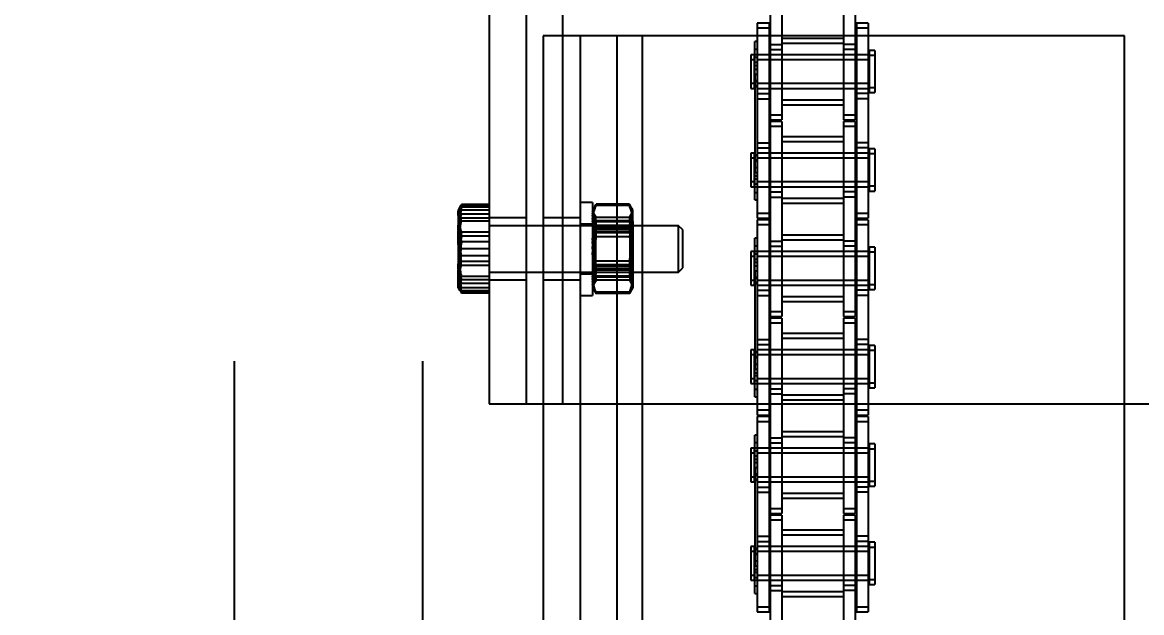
# Model space of a CAD drawing. Header units: metres. Extents: x 0 to 63075, y 0 to 44550.
# Drawn here: x 13701.7 to 13846.2, y 28020.4 to 28096.6 of the extents above; entities that cross this region are included whole.
import ezdxf

# ---------------------------------------------------------------- set-up
doc = ezdxf.new("R2010")
doc.units = ezdxf.units.M
doc.header["$LTSCALE"] = 75
doc.linetypes.add('HIDDEN2', pattern=[4.7625, 3.175, -1.5875])
for name, color, linetype in [('18_COTAS', 7, 'Continuous'), ('SDM', 7, 'Continuous'), ('SL1', 8, 'Continuous'), ('SL4', 4, 'Continuous'), ('ST1', 7, 'HIDDEN2')]:
    doc.layers.add(name, color=color, linetype=linetype)
doc.styles.add('ROMANS', font='ROMANS.SHX')
doc.dimstyles.new('75___1-75', dxfattribs={"dimscale": 75, "dimtxt": 2.5, "dimasz": 2, "dimexe": 1.5, "dimexo": 1, "dimgap": 0.5, "dimtad": 1, "dimdec": 0, "dimzin": 12, "dimtxsty": 'ROMANS', "dimcen": 0, "dimclrd": 256, "dimclre": 256, "dimclrt": 3, "dimazin": 3, "dimtfac": 1, "dimtdec": 0, "dimtmove": 0, "dimatfit": 0, "dimfxl": 1, "dimlwd": -1, "dimlwe": -1, "dimarcsym": 0})

# ---------------------------------------------------------------- blocks, each defined once
blk = doc.blocks.new('A$C1d93b9d1')
at = {"layer": 'SL1'}
for p, q in [((5469.58, 3750), (5469.58, 2300.5)), ((5469.58, 3750), (5469.58, 2300.5)), ((5493.88, 3750), (5493.88, 2300.5)), ((5493.88, 3750), (5493.88, 2300.5))]:
    blk.add_line(p, q, dxfattribs=at)
blk = doc.blocks.new('*D27')
at = {"layer": '18_COTAS', "transparency": 16777216}
for p, q in [((12131.24, 27878.33), (12131.24, 30705.37)), ((13913.74, 30509.57), (13913.74, 30705.37)), ((11981.24, 30592.87), (11122.31, 30592.87)), ((13913.74, 30592.87), (12131.24, 30592.87)), ((14063.74, 30592.87), (14213.74, 30592.87))]:
    blk.add_line(p, q, dxfattribs=at)
for points in [[(11981.24, 30617.87), (11981.24, 30567.87), (12131.24, 30592.87)], [(14063.74, 30617.87), (14063.74, 30567.87), (13913.74, 30592.87)]]:
    blk.add_solid(points, dxfattribs=at)
at = {"layer": 'Defpoints', "color": 0, "transparency": 16777216}
for p in [(13913.74, 30592.87), (13913.74, 30434.57), (12131.24, 27803.33)]:
    blk.add_point(p, dxfattribs=at)
at = {"layer": '18_COTAS', "color": 3, "transparency": 16777216, "insert": (11476.78, 30724.12), "char_height": 187.5, "attachment_point": 5, "style": 'ROMANS'}
blk.add_mtext('1782', dxfattribs=at)
blk = doc.blocks.new('A$C429c7d53')
at = {"layer": 'SL4'}
for p, q in [((41.24, 1057.26), (41.24, 957.26)), ((46, 1057.26), (46, 957.26)), ((50.76, 1004.76), (50.76, 1009.76)), ((77.52, 1009.36), (77.52, 1004.76)), ((79.03, 1009.36), (79.03, 1004.76)), ((86.96, 1009.36), (86.96, 1004.76)), ((88.49, 1009.36), (88.49, 1004.76)), ((77.36, 1006.41), (75.84, 1006.41)), ((75.84, 1006.41), (75.84, 1005.76)), ((77.36, 1005.76), (75.84, 1005.76)), ((75.84, 1005.76), (75.84, 1004.76)), ((77.36, 1006.41), (77.36, 1005.76)), ((77.36, 1005.76), (77.36, 1004.76)), ((90.16, 1006.41), (88.64, 1006.41)), ((88.64, 1006.41), (88.64, 1005.76)), ((90.16, 1005.76), (88.64, 1005.76)), ((88.64, 1005.76), (88.64, 1004.76)), ((90.16, 1006.41), (90.16, 1005.76)), ((90.16, 1005.76), (90.16, 1004.76)), ((57.76, 1004.76), (48.23, 1004.76)), ((48.23, 1004.76), (48.23, 54.76)), ((123.23, 1004.76), (57.76, 1004.76)), ((57.76, 215), (57.76, 1004.76)), ((123.23, 215.01), (123.23, 1004.76)), ((37.46, 982.65), (37.24, 982.26)), ((37.24, 982.26), (37.24, 981.91)), ((41.24, 982.98), (37.68, 982.98)), ((37.24, 981.91), (37.24, 977.98)), ((41.24, 980.83), (37.68, 980.83)), ((48.23, 980.26), (46, 980.26)), ((37.68, 975.12), (37.24, 977.98)), ((37.24, 977.98), (37.24, 973.33)), ((41.24, 975.12), (37.68, 975.12)), ((46, 974.26), (48.23, 974.26)), ((37.68, 971.55), (37.24, 973.33)), ((37.24, 972.26), (37.24, 973.33)), ((37.24, 972.26), (37.46, 971.88)), ((37.51, 971.89), (37.68, 971.55)), ((41.24, 971.55), (37.68, 971.55)), ((41.24, 957.26), (46, 957.26)), ((46, 957.26), (48.23, 957.26)), ((123.23, 957.26), (262.77, 957.26))]:
    blk.add_line(p, q, dxfattribs=at)
for points, knots in [([(37.24, 981.91), (37.29, 982.19), (37.37, 982.55), (37.63, 982.9), (37.68, 982.98)], [0, 0, 0, 0, 0.788999, 1, 1, 1, 1]), ([(37.68, 980.83), (37.5, 981.11), (37.26, 981.46), (37.24, 981.82), (37.24, 981.91)], [0, 0, 0, 0, 0.768151, 1, 1, 1, 1]), ([(37.24, 977.98), (37.24, 978.04), (37.24, 979.01), (37.47, 979.95), (37.68, 980.83)], [0, 0, 0, 0, 0.070201, 1, 1, 1, 1]), ([(37.24, 973.33), (37.24, 973.38), (37.24, 973.98), (37.47, 974.57), (37.68, 975.12)], [0, 0, 0, 0, 0.070201, 1, 1, 1, 1])]:
    blk.add_open_spline(points, degree=3, knots=knots, dxfattribs=at)
at = {"layer": 'ST1'}
for p, q in [((50.76, 957.26), (50.76, 1057.26)), ((50.76, 957.26), (50.76, 1004.76)), ((53, 1004.76), (53, 4.76)), ((57.76, 215), (57.76, 1004.76)), ((61, 1004.76), (61, 4.76)), ((75.51, 1003.07), (75.51, 1004.04)), ((75.84, 1004.04), (75.51, 1004.04)), ((75.84, 1004.76), (75.84, 996.66)), ((77.36, 1004.76), (77.36, 996.66)), ((77.52, 1004.76), (77.52, 1003.01)), ((86.96, 1004.45), (79.03, 1004.45)), ((79.03, 1004.76), (79.03, 1003.01)), ((86.96, 1004.76), (86.96, 1003.01)), ((88.49, 1004.76), (88.49, 1003.01)), ((88.64, 1004.76), (88.64, 996.66)), ((90.16, 1004.76), (90.16, 996.66)), ((75.51, 1003.07), (75.84, 1003.07)), ((75.51, 999.84), (75.51, 1003.07)), ((77.52, 1003.67), (79.03, 1003.67)), ((77.52, 1003.01), (79.03, 1003.01)), ((77.52, 1003.01), (77.52, 993.92)), ((86.96, 1003.8), (79.03, 1003.8)), ((79.03, 1003.01), (79.03, 993.92)), ((88.49, 1003.67), (86.96, 1003.67)), ((88.49, 1003.01), (86.96, 1003.01)), ((86.96, 1003.01), (86.96, 993.92)), ((88.49, 1003.01), (88.49, 993.92)), ((90.34, 1002.23), (90.34, 1002.89)), ((91, 1002.89), (90.34, 1002.89)), ((91, 1002.89), (91, 1002.23)), ((75, 1002.34), (75, 1001.68)), ((75.47, 1002.34), (75, 1002.34)), ((75, 1001.68), (75, 997.99)), ((75.47, 1001.68), (75, 1001.68)), ((75.47, 1001.68), (75.47, 1002.34)), ((75.84, 1001.97), (75.47, 1001.97)), ((75.47, 997.99), (75.47, 1001.68)), ((75.84, 1001.31), (75.47, 1001.31)), ((77.36, 1002.34), (75.51, 1002.34)), ((90.34, 1002.34), (75.84, 1002.34)), ((77.36, 1001.68), (75.84, 1001.68)), ((90.34, 1001.68), (75.84, 1001.68)), ((79.03, 1002.34), (77.52, 1002.34)), ((79.03, 1001.68), (77.52, 1001.68)), ((86.96, 1002.34), (79.03, 1002.34)), ((86.96, 1001.68), (79.03, 1001.68)), ((88.49, 1002.34), (86.96, 1002.34)), ((88.49, 1001.68), (86.96, 1001.68)), ((90.16, 1002.34), (88.64, 1002.34)), ((90.16, 1001.68), (88.64, 1001.68)), ((90.34, 997.44), (90.34, 1002.23)), ((91, 1002.23), (90.34, 1002.23)), ((91, 1002.23), (91, 997.44)), ((75.51, 1000.94), (75.84, 1000.94)), ((75.51, 1000.49), (75.84, 1000.49)), ((75.51, 999.84), (75.84, 999.84)), ((75.51, 999.84), (75.51, 987.14)), ((75, 998.65), (75.47, 998.65)), ((75.47, 999.02), (75.84, 999.02)), ((75.47, 998.36), (75.84, 998.36)), ((75.51, 998.87), (75.84, 998.87)), ((75.51, 998.22), (75.84, 998.22)), ((75.84, 998.65), (77.36, 998.65)), ((75.84, 998.65), (90.34, 998.65)), ((77.52, 998.65), (79.03, 998.65)), ((79.03, 998.65), (86.96, 998.65)), ((86.96, 998.65), (88.49, 998.65)), ((88.64, 998.65), (90.16, 998.65)), ((75, 997.99), (75.47, 997.99)), ((75.84, 997.99), (77.36, 997.99)), ((75.84, 997.99), (90.34, 997.99)), ((75.84, 997.32), (77.36, 997.32)), ((77.52, 997.99), (79.03, 997.99)), ((79.03, 997.99), (86.96, 997.99)), ((86.96, 997.99), (88.49, 997.99)), ((88.64, 997.99), (90.16, 997.99)), ((90.16, 997.32), (88.64, 997.32)), ((90.34, 998.09), (91, 998.09)), ((90.34, 997.44), (91, 997.44)), ((75.84, 996.66), (77.36, 996.66)), ((75.84, 996.66), (75.84, 990.31)), ((77.36, 996.66), (77.36, 990.31)), ((79.03, 996.53), (86.96, 996.53)), ((79.03, 995.88), (86.96, 995.88)), ((90.16, 996.66), (88.64, 996.66)), ((88.64, 996.66), (88.64, 990.31)), ((90.16, 996.66), (90.16, 990.31)), ((77.52, 994.57), (79.03, 994.57)), ((77.52, 993.92), (79.03, 993.92)), ((86.96, 994.57), (88.49, 994.57)), ((86.96, 993.92), (88.49, 993.92)), ((77.52, 993.71), (77.52, 993.06)), ((79.03, 993.71), (77.52, 993.71)), ((77.52, 993.06), (77.52, 983.96)), ((79.03, 993.06), (77.52, 993.06)), ((79.03, 993.71), (79.03, 993.06)), ((79.03, 993.06), (79.03, 983.96)), ((86.96, 993.71), (86.96, 993.06)), ((88.49, 993.71), (86.96, 993.71)), ((86.96, 993.06), (86.96, 983.96)), ((88.49, 993.06), (86.96, 993.06)), ((88.49, 993.71), (88.49, 993.06)), ((88.49, 993.06), (88.49, 983.96)), ((75.84, 990.97), (77.36, 990.97)), ((86.96, 991.75), (79.03, 991.75)), ((86.96, 991.1), (79.03, 991.1)), ((90.16, 990.97), (88.64, 990.97)), ((75, 989.64), (75, 988.98)), ((75.47, 989.64), (75, 989.64)), ((75.47, 988.98), (75.47, 989.64)), ((75.84, 990.31), (77.36, 990.31)), ((75.84, 990.31), (75.84, 981.22)), ((77.36, 989.64), (75.84, 989.64)), ((90.34, 989.64), (75.84, 989.64)), ((77.36, 990.31), (77.36, 981.22)), ((79.03, 989.64), (77.52, 989.64)), ((86.96, 989.64), (79.03, 989.64)), ((88.49, 989.64), (86.96, 989.64)), ((90.16, 990.31), (88.64, 990.31)), ((88.64, 990.31), (88.64, 981.22)), ((90.16, 989.64), (88.64, 989.64)), ((90.16, 990.31), (90.16, 981.22)), ((90.34, 989.53), (90.34, 990.19)), ((91, 990.19), (90.34, 990.19)), ((90.34, 984.74), (90.34, 989.53)), ((91, 989.53), (90.34, 989.53)), ((91, 990.19), (91, 989.53)), ((91, 989.53), (91, 984.74)), ((75, 988.98), (75, 985.29)), ((75.47, 988.98), (75, 988.98)), ((75.84, 989.27), (75.47, 989.27)), ((75.47, 985.29), (75.47, 988.98)), ((75.84, 988.61), (75.47, 988.61)), ((75.51, 989.41), (75.84, 989.41)), ((75.51, 988.76), (75.84, 988.76)), ((77.36, 988.98), (75.84, 988.98)), ((90.34, 988.98), (75.84, 988.98)), ((79.03, 988.98), (77.52, 988.98)), ((86.96, 988.98), (79.03, 988.98)), ((88.49, 988.98), (86.96, 988.98)), ((90.16, 988.98), (88.64, 988.98)), ((75.51, 987.79), (75.84, 987.79)), ((75.51, 987.14), (75.84, 987.14)), ((75.51, 983.58), (75.51, 987.14)), ((75.51, 986.68), (75.84, 986.68)), ((75, 985.95), (75.47, 985.95)), ((75, 985.29), (75.47, 985.29)), ((75.47, 986.32), (75.84, 986.32)), ((75.47, 985.66), (75.84, 985.66)), ((75.51, 985.29), (77.36, 985.29)), ((75.84, 985.95), (77.36, 985.95)), ((75.84, 985.95), (90.34, 985.95)), ((75.84, 985.29), (90.34, 985.29)), ((77.52, 985.95), (79.03, 985.95)), ((77.52, 985.29), (79.03, 985.29)), ((79.03, 985.95), (86.96, 985.95)), ((79.03, 985.29), (86.96, 985.29)), ((86.96, 985.95), (88.49, 985.95)), ((86.96, 985.29), (88.49, 985.29)), ((88.64, 985.95), (90.16, 985.95)), ((88.64, 985.29), (90.16, 985.29)), ((90.34, 985.39), (91, 985.39)), ((75.51, 984.56), (75.84, 984.56)), ((77.52, 984.62), (79.03, 984.62)), ((77.52, 983.96), (79.03, 983.96)), ((77.52, 983.96), (77.52, 977.61)), ((79.03, 983.83), (86.96, 983.83)), ((79.03, 983.96), (79.03, 977.61)), ((88.49, 984.62), (86.96, 984.62)), ((88.49, 983.96), (86.96, 983.96)), ((86.96, 983.96), (86.96, 977.61)), ((88.49, 983.96), (88.49, 977.61)), ((90.34, 984.74), (91, 984.74)), ((37.68, 982.98), (37.24, 981.19)), ((37.68, 982.88), (37.24, 980.89)), ((37.68, 982.66), (37.24, 980.42)), ((37.24, 982.06), (37.42, 982.47)), ((41.24, 982.88), (37.68, 982.88)), ((41.24, 982.66), (37.68, 982.66)), ((41.24, 982.26), (37.68, 982.26)), ((54.6, 983.26), (53, 983.26)), ((54.6, 983.26), (54.6, 982.83)), ((54.6, 982.83), (54.6, 971.26)), ((54.73, 982.49), (54.6, 982.26)), ((54.82, 982.66), (54.73, 982.49)), ((54.8, 982.46), (55.04, 982.86)), ((55, 982.95), (54.82, 982.66)), ((54.88, 982.62), (55.04, 982.97)), ((55.01, 982.95), (55.04, 983.03)), ((59.35, 983.03), (55.04, 983.03)), ((59.35, 982.99), (55.04, 982.99)), ((59.35, 982.97), (55.04, 982.97)), ((59.35, 982.86), (55.04, 982.86)), ((59.57, 982.66), (59.36, 983.02)), ((59.66, 982.49), (59.57, 982.66)), ((59.8, 982.26), (59.66, 982.49)), ((59.8, 980.84), (59.8, 982.26)), ((75.51, 983.58), (75.84, 983.58)), ((79.03, 983.18), (86.96, 983.18)), ((41.24, 981.74), (37.68, 981.74)), ((41.24, 981.24), (37.68, 981.24)), ((46, 981.26), (41.24, 981.26)), ((53, 981.26), (48.23, 981.26)), ((55.04, 981.3), (54.6, 982.08)), ((55.04, 980.89), (54.6, 981.93)), ((55.04, 980.29), (54.6, 981.66)), ((55.04, 979.47), (54.6, 981.23)), ((59.35, 981.3), (55.04, 981.3)), ((59.35, 980.89), (55.04, 980.89)), ((59.35, 981.3), (59.8, 982.08)), ((59.35, 980.89), (59.8, 981.93)), ((59.35, 980.29), (59.8, 981.66)), ((59.35, 979.47), (59.8, 981.23)), ((59.8, 980.84), (59.8, 976.03)), ((75.84, 981.87), (77.36, 981.87)), ((75.84, 981.22), (77.36, 981.22)), ((75.84, 981.01), (75.84, 980.36)), ((77.36, 981.01), (75.84, 981.01)), ((77.36, 981.01), (77.36, 980.36)), ((88.64, 981.87), (90.16, 981.87)), ((88.64, 981.22), (90.16, 981.22)), ((88.64, 981.01), (88.64, 980.36)), ((90.16, 981.01), (88.64, 981.01)), ((90.16, 981.01), (90.16, 980.36)), ((37.68, 977.26), (37.24, 979.76)), ((37.68, 979.41), (37.24, 976.55)), ((41.24, 979.41), (37.68, 979.41)), ((46, 980.26), (41.24, 980.26)), ((65.68, 980.26), (48.23, 980.26)), ((54.6, 980.46), (53, 980.46)), ((55.04, 980.78), (54.6, 977.91)), ((55.04, 980), (54.6, 977.12)), ((54.95, 979.05), (54.95, 979.76)), ((59.42, 979.76), (54.95, 979.76)), ((59.35, 980.78), (55.04, 980.78)), ((59.35, 980.29), (55.04, 980.29)), ((59.35, 980), (55.04, 980)), ((59.35, 979.47), (55.04, 979.47)), ((59.35, 980.78), (59.8, 977.91)), ((59.35, 980), (59.8, 977.12)), ((59.77, 980.26), (59.42, 979.76)), ((59.42, 974.76), (59.42, 979.76)), ((59.77, 979.41), (59.77, 980.26)), ((59.8, 980.26), (59.77, 980.26)), ((59.77, 974.26), (59.77, 979.41)), ((65.68, 974.26), (65.68, 980.26)), ((66.24, 979.71), (65.68, 980.26)), ((66.24, 974.82), (66.24, 979.71)), ((75.84, 980.36), (75.84, 971.26)), ((77.36, 980.36), (75.84, 980.36)), ((77.36, 980.36), (77.36, 971.26)), ((88.64, 980.36), (88.64, 971.26)), ((90.16, 980.36), (88.64, 980.36)), ((90.16, 980.36), (90.16, 971.26)), ((37.68, 976.35), (37.24, 979.04)), ((37.68, 978.9), (37.24, 976.09)), ((37.68, 975.63), (37.24, 978.43)), ((37.68, 978.18), (37.24, 975.48)), ((41.24, 978.9), (37.68, 978.9)), ((41.24, 978.18), (37.68, 978.18)), ((55.04, 979.34), (54.6, 976.48)), ((55.04, 978.82), (54.6, 976.03)), ((55.04, 975.7), (54.6, 978.5)), ((55.04, 975.19), (54.6, 978.04)), ((54.95, 979.05), (54.95, 974.76)), ((59.35, 979.34), (55.04, 979.34)), ((59.35, 978.82), (55.04, 978.82)), ((59.35, 979.34), (59.8, 976.48)), ((59.35, 978.82), (59.8, 976.03)), ((59.35, 975.7), (59.8, 978.5)), ((59.35, 975.19), (59.8, 978.04)), ((75.51, 977.67), (75.51, 978.64)), ((75.84, 978.64), (75.51, 978.64)), ((77.52, 978.27), (79.03, 978.27)), ((86.96, 979.05), (79.03, 979.05)), ((86.96, 978.4), (79.03, 978.4)), ((88.49, 978.27), (86.96, 978.27)), ((41.24, 977.26), (37.68, 977.26)), ((55.04, 974.52), (54.6, 977.41)), ((55.04, 973.75), (54.6, 976.61)), ((59.35, 974.52), (59.8, 977.41)), ((59.35, 973.75), (59.8, 976.61)), ((75, 976.94), (75, 976.28)), ((75.47, 976.94), (75, 976.94)), ((75.47, 976.28), (75.47, 976.94)), ((75.84, 976.57), (75.47, 976.57)), ((75.51, 977.67), (75.84, 977.67)), ((75.51, 974.44), (75.51, 977.67)), ((77.36, 976.94), (75.51, 976.94)), ((90.34, 976.94), (75.84, 976.94)), ((77.52, 977.61), (79.03, 977.61)), ((77.52, 977.61), (77.52, 968.52)), ((79.03, 976.94), (77.52, 976.94)), ((86.96, 976.94), (79.03, 976.94)), ((79.03, 977.61), (79.03, 968.52)), ((88.49, 977.61), (86.96, 977.61)), ((86.96, 977.61), (86.96, 968.52)), ((88.49, 976.94), (86.96, 976.94)), ((88.49, 977.61), (88.49, 968.52)), ((90.16, 976.94), (88.64, 976.94)), ((90.34, 976.83), (90.34, 977.49)), ((91, 977.49), (90.34, 977.49)), ((90.34, 972.04), (90.34, 976.83)), ((91, 976.83), (90.34, 976.83)), ((91, 977.49), (91, 976.83)), ((91, 976.83), (91, 972.04)), ((41.24, 976.35), (37.68, 976.35)), ((41.24, 975.63), (37.68, 975.63)), ((55.04, 975.05), (54.6, 973.29)), ((59.35, 975.7), (55.04, 975.7)), ((59.35, 975.19), (55.04, 975.19)), ((59.35, 975.05), (55.04, 975.05)), ((59.35, 975.05), (59.8, 973.29)), ((59.8, 976.03), (59.8, 972.45)), ((75, 976.28), (75, 972.59)), ((75.47, 976.28), (75, 976.28)), ((75.47, 972.59), (75.47, 976.28)), ((75.84, 975.91), (75.47, 975.91)), ((75.51, 975.54), (75.84, 975.54)), ((75.51, 975.09), (75.84, 975.09)), ((77.36, 976.28), (75.84, 976.28)), ((90.34, 976.28), (75.84, 976.28)), ((79.03, 976.28), (77.52, 976.28)), ((86.96, 976.28), (79.03, 976.28)), ((88.49, 976.28), (86.96, 976.28)), ((90.16, 976.28), (88.64, 976.28)), ((37.68, 972.26), (37.24, 974.76)), ((37.68, 971.87), (37.24, 974.11)), ((37.68, 971.65), (37.24, 973.64)), ((41.24, 973.69), (37.68, 973.69)), ((41.24, 974.26), (46, 974.26)), ((48.23, 974.26), (65.68, 974.26)), ((53, 974.06), (54.6, 974.06)), ((54.6, 974.26), (54.95, 974.76)), ((55.04, 974.23), (54.6, 972.86)), ((55.04, 973.63), (54.6, 972.6)), ((54.95, 974.76), (59.42, 974.76)), ((59.35, 974.52), (55.04, 974.52)), ((59.35, 974.23), (55.04, 974.23)), ((59.35, 973.75), (55.04, 973.75)), ((59.35, 973.63), (55.04, 973.63)), ((59.35, 974.23), (59.8, 972.86)), ((59.35, 973.63), (59.8, 972.6)), ((59.42, 974.76), (59.77, 974.26)), ((59.77, 974.26), (59.8, 974.26)), ((65.68, 974.26), (66.24, 974.82)), ((75.47, 973.62), (75.84, 973.62)), ((75.51, 974.44), (75.84, 974.44)), ((75.51, 974.44), (75.51, 961.74)), ((41.24, 973.28), (37.68, 973.28)), ((41.24, 972.78), (37.68, 972.78)), ((41.24, 972.26), (37.68, 972.26)), ((41.24, 973.26), (46, 973.26)), ((48.23, 973.26), (53, 973.26)), ((55.04, 973.23), (54.6, 972.45)), ((54.75, 972.33), (54.6, 973.01)), ((54.6, 972.26), (54.73, 972.03)), ((59.35, 973.23), (55.04, 973.23)), ((59.35, 973.23), (59.8, 972.45)), ((59.66, 972.03), (59.8, 972.26)), ((59.8, 972.45), (59.8, 972.26)), ((75, 973.25), (75.47, 973.25)), ((75, 972.59), (75.47, 972.59)), ((75.47, 972.96), (75.84, 972.96)), ((75.51, 973.47), (75.84, 973.47)), ((75.51, 972.82), (75.84, 972.82)), ((75.84, 973.25), (77.36, 973.25)), ((75.84, 973.25), (90.34, 973.25)), ((75.84, 972.59), (77.36, 972.59)), ((75.84, 972.59), (90.34, 972.59)), ((77.52, 973.25), (79.03, 973.25)), ((77.52, 972.59), (79.03, 972.59)), ((79.03, 973.25), (86.96, 973.25)), ((79.03, 972.59), (86.96, 972.59)), ((86.96, 973.25), (88.49, 973.25)), ((86.96, 972.59), (88.49, 972.59)), ((88.64, 973.25), (90.16, 973.25)), ((88.64, 972.59), (90.16, 972.59)), ((90.34, 972.69), (91, 972.69)), ((41.24, 971.87), (37.68, 971.87)), ((41.24, 971.65), (37.68, 971.65)), ((53, 971.26), (54.6, 971.26)), ((54.73, 972.03), (54.82, 971.87)), ((54.8, 972.07), (55.04, 971.67)), ((54.82, 971.87), (55.04, 971.5)), ((54.88, 971.9), (55.04, 971.56)), ((59.35, 971.67), (55.04, 971.67)), ((59.35, 971.56), (55.04, 971.56)), ((59.35, 971.54), (55.04, 971.54)), ((59.35, 971.49), (55.04, 971.49)), ((59.38, 971.58), (59.35, 971.49)), ((59.4, 971.57), (59.57, 971.87)), ((59.57, 971.87), (59.66, 972.03)), ((75.84, 971.92), (77.36, 971.92)), ((75.84, 971.26), (77.36, 971.26)), ((75.84, 971.26), (75.84, 964.91)), ((77.36, 971.26), (77.36, 964.91)), ((79.03, 971.13), (86.96, 971.13)), ((90.16, 971.92), (88.64, 971.92)), ((90.16, 971.26), (88.64, 971.26)), ((88.64, 971.26), (88.64, 964.91)), ((90.16, 971.26), (90.16, 964.91)), ((90.34, 972.04), (91, 972.04)), ((79.03, 970.48), (86.96, 970.48)), ((77.52, 969.17), (79.03, 969.17)), ((77.52, 968.52), (79.03, 968.52)), ((77.52, 968.31), (77.52, 967.66)), ((79.03, 968.31), (77.52, 968.31)), ((79.03, 968.31), (79.03, 967.66)), ((86.96, 969.17), (88.49, 969.17)), ((86.96, 968.52), (88.49, 968.52)), ((86.96, 968.31), (86.96, 967.66)), ((88.49, 968.31), (86.96, 968.31)), ((88.49, 968.31), (88.49, 967.66)), ((77.52, 967.66), (77.52, 958.56)), ((79.03, 967.66), (77.52, 967.66)), ((79.03, 967.66), (79.03, 958.56)), ((86.96, 967.66), (86.96, 958.56)), ((88.49, 967.66), (86.96, 967.66)), ((88.49, 967.66), (88.49, 958.56)), ((75.84, 965.57), (77.36, 965.57)), ((86.96, 966.35), (79.03, 966.35)), ((86.96, 965.7), (79.03, 965.7)), ((90.16, 965.57), (88.64, 965.57)), ((75, 964.24), (75, 963.58)), ((75.47, 964.24), (75, 964.24)), ((75, 963.58), (75, 959.89)), ((75.47, 963.58), (75, 963.58)), ((75.47, 963.58), (75.47, 964.24)), ((75.84, 963.87), (75.47, 963.87)), ((75.47, 959.89), (75.47, 963.58)), ((75.51, 964.01), (75.84, 964.01)), ((75.84, 964.91), (77.36, 964.91)), ((75.84, 964.91), (75.84, 955.82)), ((77.36, 964.24), (75.84, 964.24)), ((90.34, 964.24), (75.84, 964.24)), ((77.36, 963.58), (75.84, 963.58)), ((90.34, 963.58), (75.84, 963.58)), ((77.36, 964.91), (77.36, 955.82)), ((79.03, 964.24), (77.52, 964.24)), ((79.03, 963.58), (77.52, 963.58)), ((86.96, 964.24), (79.03, 964.24)), ((86.96, 963.58), (79.03, 963.58)), ((88.49, 964.24), (86.96, 964.24)), ((88.49, 963.58), (86.96, 963.58)), ((90.16, 964.91), (88.64, 964.91)), ((88.64, 964.91), (88.64, 955.82)), ((90.16, 964.24), (88.64, 964.24)), ((90.16, 963.58), (88.64, 963.58)), ((90.16, 964.91), (90.16, 955.82)), ((90.34, 964.13), (90.34, 964.79)), ((91, 964.79), (90.34, 964.79)), ((90.34, 959.34), (90.34, 964.13)), ((91, 964.13), (90.34, 964.13)), ((91, 964.79), (91, 964.13)), ((91, 964.13), (91, 959.34)), ((75.84, 963.21), (75.47, 963.21)), ((75.51, 963.36), (75.84, 963.36)), ((75.51, 962.39), (75.84, 962.39)), ((75.47, 960.92), (75.84, 960.92)), ((75.51, 961.74), (75.84, 961.74)), ((75.51, 958.18), (75.51, 961.74)), ((75.51, 961.28), (75.84, 961.28)), ((75, 960.55), (75.47, 960.55)), ((75, 959.89), (75.47, 959.89)), ((75.47, 960.26), (75.84, 960.26)), ((75.51, 959.89), (77.36, 959.89)), ((75.51, 959.16), (75.84, 959.16)), ((75.84, 960.55), (77.36, 960.55)), ((75.84, 960.55), (90.34, 960.55)), ((75.84, 959.89), (90.34, 959.89)), ((77.52, 960.55), (79.03, 960.55)), ((77.52, 959.89), (79.03, 959.89)), ((77.52, 959.22), (79.03, 959.22)), ((79.03, 960.55), (86.96, 960.55)), ((79.03, 959.89), (86.96, 959.89)), ((86.96, 960.55), (88.49, 960.55)), ((86.96, 959.89), (88.49, 959.89)), ((88.49, 959.22), (86.96, 959.22)), ((88.64, 960.55), (90.16, 960.55)), ((88.64, 959.89), (90.16, 959.89)), ((90.34, 959.99), (91, 959.99)), ((90.34, 959.34), (91, 959.34)), ((75.51, 958.18), (75.84, 958.18)), ((77.52, 958.56), (79.03, 958.56)), ((77.52, 958.56), (77.52, 952.21)), ((79.03, 958.43), (86.96, 958.43)), ((79.03, 957.78), (86.96, 957.78)), ((79.03, 958.56), (79.03, 952.21)), ((88.49, 958.56), (86.96, 958.56)), ((86.96, 958.56), (86.96, 952.21)), ((88.49, 958.56), (88.49, 952.21)), ((48.23, 957.26), (50.76, 957.26)), ((50.76, 957.26), (123.23, 957.26)), ((75.84, 956.47), (77.36, 956.47)), ((88.64, 956.47), (90.16, 956.47)), ((75.84, 955.82), (77.36, 955.82)), ((75.84, 955.61), (75.84, 954.96)), ((77.36, 955.61), (75.84, 955.61)), ((75.84, 954.96), (75.84, 945.86)), ((77.36, 954.96), (75.84, 954.96)), ((77.36, 955.61), (77.36, 954.96)), ((77.36, 954.96), (77.36, 945.86)), ((88.64, 955.82), (90.16, 955.82)), ((88.64, 955.61), (88.64, 954.96)), ((90.16, 955.61), (88.64, 955.61)), ((88.64, 954.96), (88.64, 945.86)), ((90.16, 954.96), (88.64, 954.96)), ((90.16, 955.61), (90.16, 954.96)), ((90.16, 954.96), (90.16, 945.86)), ((86.96, 953.65), (79.03, 953.65)), ((75.51, 952.27), (75.51, 953.24)), ((75.84, 953.24), (75.51, 953.24)), ((75.51, 952.27), (75.84, 952.27)), ((75.51, 949.04), (75.51, 952.27)), ((77.52, 952.87), (79.03, 952.87)), ((77.52, 952.21), (79.03, 952.21)), ((77.52, 952.21), (77.52, 943.12)), ((86.96, 953), (79.03, 953)), ((79.03, 952.21), (79.03, 943.12)), ((88.49, 952.87), (86.96, 952.87)), ((88.49, 952.21), (86.96, 952.21)), ((86.96, 952.21), (86.96, 943.12)), ((88.49, 952.21), (88.49, 943.12)), ((90.34, 951.43), (90.34, 952.09)), ((91, 952.09), (90.34, 952.09)), ((91, 952.09), (91, 951.43)), ((75, 951.54), (75, 950.88)), ((75.47, 951.54), (75, 951.54)), ((75, 950.88), (75, 947.19)), ((75.47, 950.88), (75, 950.88)), ((75.47, 950.88), (75.47, 951.54)), ((75.84, 951.17), (75.47, 951.17)), ((75.47, 947.19), (75.47, 950.88)), ((75.84, 950.51), (75.47, 950.51)), ((77.36, 951.54), (75.51, 951.54)), ((90.34, 951.54), (75.84, 951.54)), ((77.36, 950.88), (75.84, 950.88)), ((90.34, 950.88), (75.84, 950.88)), ((79.03, 951.54), (77.52, 951.54)), ((79.03, 950.88), (77.52, 950.88)), ((86.96, 951.54), (79.03, 951.54)), ((86.96, 950.88), (79.03, 950.88)), ((88.49, 951.54), (86.96, 951.54)), ((88.49, 950.88), (86.96, 950.88)), ((90.16, 951.54), (88.64, 951.54)), ((90.16, 950.88), (88.64, 950.88)), ((90.34, 946.64), (90.34, 951.43)), ((91, 951.43), (90.34, 951.43)), ((91, 951.43), (91, 946.64)), ((75.51, 950.14), (75.84, 950.14)), ((75.51, 949.69), (75.84, 949.69)), ((75.51, 949.04), (75.84, 949.04)), ((75.51, 949.04), (75.51, 936.34)), ((75, 947.85), (75.47, 947.85)), ((75.47, 948.22), (75.84, 948.22)), ((75.51, 948.07), (75.84, 948.07)), ((75.84, 947.85), (77.36, 947.85)), ((75.84, 947.85), (90.34, 947.85)), ((77.52, 947.85), (79.03, 947.85)), ((79.03, 947.85), (86.96, 947.85)), ((86.96, 947.85), (88.49, 947.85)), ((88.64, 947.85), (90.16, 947.85)), ((75, 947.19), (75.47, 947.19)), ((75.47, 947.56), (75.84, 947.56)), ((75.51, 947.42), (75.84, 947.42)), ((75.84, 947.19), (77.36, 947.19)), ((75.84, 947.19), (90.34, 947.19)), ((75.84, 946.52), (77.36, 946.52)), ((77.52, 947.19), (79.03, 947.19)), ((79.03, 947.19), (86.96, 947.19)), ((86.96, 947.19), (88.49, 947.19)), ((88.64, 947.19), (90.16, 947.19)), ((90.16, 946.52), (88.64, 946.52)), ((90.34, 947.29), (91, 947.29)), ((90.34, 946.64), (91, 946.64)), ((75.84, 945.86), (77.36, 945.86)), ((75.84, 945.86), (75.84, 939.51)), ((77.36, 945.86), (77.36, 939.51)), ((79.03, 945.73), (86.96, 945.73)), ((79.03, 945.08), (86.96, 945.08)), ((90.16, 945.86), (88.64, 945.86)), ((88.64, 945.86), (88.64, 939.51)), ((90.16, 945.86), (90.16, 939.51)), ((77.52, 943.77), (79.03, 943.77)), ((86.96, 943.77), (88.49, 943.77)), ((77.52, 943.12), (79.03, 943.12)), ((77.52, 942.91), (77.52, 942.26)), ((79.03, 942.91), (77.52, 942.91)), ((77.52, 942.26), (77.52, 933.16)), ((79.03, 942.26), (77.52, 942.26)), ((79.03, 942.91), (79.03, 942.26)), ((79.03, 942.26), (79.03, 933.16)), ((86.96, 943.12), (88.49, 943.12)), ((86.96, 942.91), (86.96, 942.26)), ((88.49, 942.91), (86.96, 942.91)), ((86.96, 942.26), (86.96, 933.16)), ((88.49, 942.26), (86.96, 942.26)), ((88.49, 942.91), (88.49, 942.26)), ((88.49, 942.26), (88.49, 933.16)), ((86.96, 940.95), (79.03, 940.95)), ((75.84, 940.17), (77.36, 940.17)), ((75.84, 939.51), (77.36, 939.51)), ((75.84, 939.51), (75.84, 930.42)), ((77.36, 939.51), (77.36, 930.42)), ((86.96, 940.3), (79.03, 940.3)), ((90.16, 940.17), (88.64, 940.17)), ((90.16, 939.51), (88.64, 939.51)), ((88.64, 939.51), (88.64, 930.42)), ((90.16, 939.51), (90.16, 930.42)), ((90.34, 938.73), (90.34, 939.39)), ((91, 939.39), (90.34, 939.39)), ((91, 939.39), (91, 938.73)), ((75, 938.84), (75, 938.18)), ((75.47, 938.84), (75, 938.84)), ((75, 938.18), (75, 934.49)), ((75.47, 938.18), (75, 938.18)), ((75.47, 938.18), (75.47, 938.84)), ((75.84, 938.47), (75.47, 938.47)), ((75.47, 934.49), (75.47, 938.18)), ((75.84, 937.81), (75.47, 937.81)), ((75.51, 938.61), (75.84, 938.61)), ((75.51, 937.96), (75.84, 937.96)), ((77.36, 938.84), (75.84, 938.84)), ((90.34, 938.84), (75.84, 938.84)), ((77.36, 938.18), (75.84, 938.18)), ((90.34, 938.18), (75.84, 938.18)), ((79.03, 938.84), (77.52, 938.84)), ((79.03, 938.18), (77.52, 938.18)), ((86.96, 938.84), (79.03, 938.84)), ((86.96, 938.18), (79.03, 938.18)), ((88.49, 938.84), (86.96, 938.84)), ((88.49, 938.18), (86.96, 938.18)), ((90.16, 938.84), (88.64, 938.84)), ((90.16, 938.18), (88.64, 938.18)), ((90.34, 933.94), (90.34, 938.73)), ((91, 938.73), (90.34, 938.73)), ((91, 938.73), (91, 933.94)), ((75.51, 936.99), (75.84, 936.99)), ((75.51, 936.34), (75.84, 936.34)), ((75.51, 932.78), (75.51, 936.34)), ((75, 935.15), (75.47, 935.15)), ((75.47, 935.52), (75.84, 935.52)), ((75.47, 934.86), (75.84, 934.86)), ((75.51, 935.88), (75.84, 935.88)), ((75.84, 935.15), (77.36, 935.15)), ((75.84, 935.15), (90.34, 935.15)), ((77.52, 935.15), (79.03, 935.15)), ((79.03, 935.15), (86.96, 935.15)), ((86.96, 935.15), (88.49, 935.15)), ((88.64, 935.15), (90.16, 935.15)), ((90.34, 934.59), (91, 934.59)), ((75, 934.49), (75.47, 934.49)), ((75.51, 934.49), (77.36, 934.49)), ((75.51, 933.76), (75.84, 933.76)), ((75.84, 934.49), (90.34, 934.49)), ((77.52, 934.49), (79.03, 934.49)), ((77.52, 933.82), (79.03, 933.82)), ((77.52, 933.16), (79.03, 933.16)), ((77.52, 933.16), (77.52, 926.81)), ((79.03, 934.49), (86.96, 934.49)), ((79.03, 933.16), (79.03, 926.81)), ((86.96, 934.49), (88.49, 934.49)), ((88.49, 933.82), (86.96, 933.82)), ((88.49, 933.16), (86.96, 933.16)), ((86.96, 933.16), (86.96, 926.81)), ((88.49, 933.16), (88.49, 926.81)), ((88.64, 934.49), (90.16, 934.49)), ((90.34, 933.94), (91, 933.94)), ((75.51, 932.78), (75.84, 932.78)), ((79.03, 933.03), (86.96, 933.03)), ((79.03, 932.38), (86.96, 932.38)), ((75.84, 931.07), (77.36, 931.07)), ((75.84, 930.42), (77.36, 930.42)), ((88.64, 931.07), (90.16, 931.07)), ((88.64, 930.42), (90.16, 930.42))]:
    blk.add_line(p, q, dxfattribs=at)
for points, knots in [([(37.24, 979.76), (37.24, 979.82), (37.24, 980.67), (37.47, 981.49), (37.68, 982.26)], [0, 0, 0, 0, 0.070201, 1, 1, 1, 1]), ([(54.6, 981.52), (54.6, 981.66), (54.63, 982.17), (54.87, 982.67), (55.04, 983.03)], [0, 0, 0, 0, 0.268634, 1, 1, 1, 1]), ([(54.6, 981.15), (54.6, 981.32), (54.63, 981.93), (54.87, 982.53), (55.04, 982.97)], [0, 0, 0, 0, 0.268634, 1, 1, 1, 1]), ([(54.6, 980.84), (54.6, 981.02), (54.63, 981.71), (54.87, 982.37), (55.04, 982.86)], [0, 0, 0, 0, 0.268634, 1, 1, 1, 1]), ([(59.8, 981.52), (59.79, 981.66), (59.77, 982.17), (59.53, 982.67), (59.35, 983.03)], [0, 0, 0, 0, 0.268634, 1, 1, 1, 1]), ([(59.8, 981.15), (59.79, 981.32), (59.77, 981.93), (59.53, 982.53), (59.35, 982.97)], [0, 0, 0, 0, 0.268634, 1, 1, 1, 1]), ([(59.8, 981.93), (59.8, 981.95), (59.79, 982.3), (59.56, 982.65), (59.35, 982.97)], [0, 0, 0, 0, 0.070201, 1, 1, 1, 1]), ([(59.8, 980.84), (59.79, 981.02), (59.77, 981.71), (59.53, 982.37), (59.35, 982.86)], [0, 0, 0, 0, 0.268634, 1, 1, 1, 1]), ([(59.8, 982.08), (59.8, 982.09), (59.79, 982.36), (59.56, 982.62), (59.35, 982.86)], [0, 0, 0, 0, 0.070201, 1, 1, 1, 1]), ([(37.68, 981.24), (37.5, 981.45), (37.26, 981.72), (37.24, 981.99), (37.24, 982.06)], [0, 0, 0, 0, 0.7681507, 1, 1, 1, 1]), ([(37.24, 979.04), (37.24, 979.11), (37.24, 980.02), (37.47, 980.91), (37.68, 981.74)], [0, 0, 0, 0, 0.070201, 1, 1, 1, 1]), ([(37.24, 978.43), (37.24, 978.5), (37.24, 979.45), (37.47, 980.38), (37.68, 981.24)], [0, 0, 0, 0, 0.070201, 1, 1, 1, 1]), ([(37.24, 981.19), (37.24, 981.15), (37.24, 980.55), (37.47, 979.95), (37.68, 979.41)], [0, 0, 0, 0, 0.0702006, 1, 1, 1, 1]), ([(37.24, 980.89), (37.24, 980.84), (37.24, 980.17), (37.47, 979.51), (37.68, 978.9)], [0, 0, 0, 0, 0.070201, 1, 1, 1, 1]), ([(55.04, 980.78), (54.98, 980.87), (54.71, 981.23), (54.65, 981.6), (54.6, 981.88)], [0, 0, 0, 0, 0.2575513, 1, 1, 1, 1]), ([(55.04, 980), (54.98, 980.13), (54.71, 980.63), (54.65, 981.14), (54.6, 981.52)], [0, 0, 0, 0, 0.257551, 1, 1, 1, 1]), ([(54.6, 978.5), (54.6, 978.56), (54.6, 979.51), (54.83, 980.43), (55.04, 981.3)], [0, 0, 0, 0, 0.070201, 1, 1, 1, 1]), ([(55.04, 979.34), (54.98, 979.49), (54.71, 980.08), (54.65, 980.69), (54.6, 981.15)], [0, 0, 0, 0, 0.2575513, 1, 1, 1, 1]), ([(54.6, 978.04), (54.6, 978.11), (54.6, 979.07), (54.83, 980.02), (55.04, 980.89)], [0, 0, 0, 0, 0.070201, 1, 1, 1, 1]), ([(55.04, 978.82), (54.98, 978.99), (54.71, 979.65), (54.65, 980.33), (54.6, 980.84)], [0, 0, 0, 0, 0.257551, 1, 1, 1, 1]), ([(59.35, 980.78), (59.42, 980.87), (59.68, 981.23), (59.75, 981.6), (59.8, 981.88)], [0, 0, 0, 0, 0.2575513, 1, 1, 1, 1]), ([(59.35, 980), (59.42, 980.13), (59.68, 980.63), (59.75, 981.14), (59.8, 981.52)], [0, 0, 0, 0, 0.257551, 1, 1, 1, 1]), ([(59.8, 978.5), (59.8, 978.56), (59.79, 979.51), (59.56, 980.43), (59.35, 981.3)], [0, 0, 0, 0, 0.070201, 1, 1, 1, 1]), ([(59.35, 979.34), (59.42, 979.49), (59.68, 980.08), (59.75, 980.69), (59.8, 981.15)], [0, 0, 0, 0, 0.2575513, 1, 1, 1, 1]), ([(59.8, 978.04), (59.8, 978.11), (59.79, 979.07), (59.56, 980.02), (59.35, 980.89)], [0, 0, 0, 0, 0.070201, 1, 1, 1, 1]), ([(59.35, 978.82), (59.42, 978.99), (59.68, 979.65), (59.75, 980.33), (59.8, 980.84)], [0, 0, 0, 0, 0.257551, 1, 1, 1, 1]), ([(59.8, 981.66), (59.8, 981.7), (59.8, 981.75), (59.78, 981.81), (59.77, 981.83)], [0, 0, 0, 0, 0.580266, 1, 1, 1, 1]), ([(37.24, 980.42), (37.24, 980.36), (37.24, 979.61), (37.47, 978.87), (37.68, 978.18)], [0, 0, 0, 0, 0.070201, 1, 1, 1, 1]), ([(54.6, 977.41), (54.6, 977.47), (54.6, 978.45), (54.83, 979.4), (55.04, 980.29)], [0, 0, 0, 0, 0.0702006, 1, 1, 1, 1]), ([(54.6, 976.61), (54.6, 976.68), (54.6, 977.65), (54.83, 978.59), (55.04, 979.47)], [0, 0, 0, 0, 0.070201, 1, 1, 1, 1]), ([(59.8, 977.41), (59.8, 977.47), (59.79, 978.45), (59.56, 979.4), (59.35, 980.29)], [0, 0, 0, 0, 0.0702006, 1, 1, 1, 1]), ([(59.8, 976.61), (59.8, 976.68), (59.79, 977.65), (59.56, 978.59), (59.35, 979.47)], [0, 0, 0, 0, 0.070201, 1, 1, 1, 1]), ([(37.24, 974.76), (37.24, 974.82), (37.24, 975.67), (37.47, 976.49), (37.68, 977.26)], [0, 0, 0, 0, 0.0702006, 1, 1, 1, 1]), ([(37.24, 976.55), (37.24, 976.48), (37.24, 975.52), (37.47, 974.57), (37.68, 973.69)], [0, 0, 0, 0, 0.070201, 1, 1, 1, 1]), ([(54.6, 977.91), (54.6, 977.85), (54.6, 976.88), (54.83, 975.93), (55.04, 975.05)], [0, 0, 0, 0, 0.070201, 1, 1, 1, 1]), ([(54.6, 977.12), (54.6, 977.05), (54.6, 976.08), (54.83, 975.12), (55.04, 974.23)], [0, 0, 0, 0, 0.0702006, 1, 1, 1, 1]), ([(54.6, 976.48), (54.6, 976.42), (54.6, 975.45), (54.83, 974.51), (55.04, 973.63)], [0, 0, 0, 0, 0.070201, 1, 1, 1, 1]), ([(59.8, 977.91), (59.8, 977.85), (59.79, 976.88), (59.56, 975.93), (59.35, 975.05)], [0, 0, 0, 0, 0.070201, 1, 1, 1, 1]), ([(59.8, 977.12), (59.8, 977.05), (59.79, 976.08), (59.56, 975.12), (59.35, 974.23)], [0, 0, 0, 0, 0.070201, 1, 1, 1, 1]), ([(59.8, 976.48), (59.8, 976.42), (59.79, 975.45), (59.56, 974.51), (59.35, 973.63)], [0, 0, 0, 0, 0.070201, 1, 1, 1, 1]), ([(37.24, 974.11), (37.24, 974.16), (37.24, 974.92), (37.47, 975.66), (37.68, 976.35)], [0, 0, 0, 0, 0.0702006, 1, 1, 1, 1]), ([(37.24, 976.09), (37.24, 976.02), (37.24, 975.08), (37.47, 974.15), (37.68, 973.28)], [0, 0, 0, 0, 0.0702006, 1, 1, 1, 1]), ([(37.24, 973.64), (37.24, 973.69), (37.24, 974.36), (37.47, 975.02), (37.68, 975.63)], [0, 0, 0, 0, 0.070201, 1, 1, 1, 1]), ([(37.24, 975.48), (37.24, 975.42), (37.24, 974.51), (37.47, 973.61), (37.68, 972.78)], [0, 0, 0, 0, 0.070201, 1, 1, 1, 1]), ([(54.6, 976.03), (54.6, 975.96), (54.6, 975.02), (54.83, 974.09), (55.04, 973.23)], [0, 0, 0, 0, 0.070201, 1, 1, 1, 1]), ([(54.6, 973.68), (54.6, 973.87), (54.63, 974.55), (54.87, 975.22), (55.04, 975.7)], [0, 0, 0, 0, 0.268634, 1, 1, 1, 1]), ([(54.6, 973.37), (54.6, 973.54), (54.63, 974.15), (54.87, 974.75), (55.04, 975.19)], [0, 0, 0, 0, 0.268634, 1, 1, 1, 1]), ([(59.8, 976.03), (59.8, 975.96), (59.79, 975.02), (59.56, 974.09), (59.35, 973.23)], [0, 0, 0, 0, 0.070201, 1, 1, 1, 1]), ([(59.8, 973.68), (59.79, 973.87), (59.77, 974.55), (59.53, 975.22), (59.35, 975.7)], [0, 0, 0, 0, 0.268634, 1, 1, 1, 1]), ([(59.8, 973.37), (59.79, 973.54), (59.77, 974.15), (59.53, 974.75), (59.35, 975.19)], [0, 0, 0, 0, 0.268634, 1, 1, 1, 1]), ([(37.68, 973.69), (37.63, 973.62), (37.37, 973.27), (37.29, 972.91), (37.24, 972.62)], [0, 0, 0, 0, 0.2110008, 1, 1, 1, 1]), ([(54.6, 973.01), (54.6, 973.14), (54.63, 973.66), (54.87, 974.16), (55.04, 974.52)], [0, 0, 0, 0, 0.268634, 1, 1, 1, 1]), ([(54.6, 972.64), (54.6, 972.74), (54.63, 973.12), (54.87, 973.48), (55.04, 973.75)], [0, 0, 0, 0, 0.268634, 1, 1, 1, 1]), ([(55.04, 971.67), (54.98, 971.84), (54.71, 972.49), (54.65, 973.18), (54.6, 973.68)], [0, 0, 0, 0, 0.257551, 1, 1, 1, 1]), ([(59.8, 973.01), (59.79, 973.14), (59.77, 973.66), (59.53, 974.16), (59.35, 974.52)], [0, 0, 0, 0, 0.268634, 1, 1, 1, 1]), ([(59.8, 972.64), (59.79, 972.74), (59.77, 973.12), (59.53, 973.48), (59.35, 973.75)], [0, 0, 0, 0, 0.268634, 1, 1, 1, 1]), ([(59.35, 971.67), (59.42, 971.84), (59.68, 972.49), (59.75, 973.18), (59.8, 973.68)], [0, 0, 0, 0, 0.257551, 1, 1, 1, 1]), ([(37.68, 973.28), (37.63, 973.23), (37.37, 972.96), (37.29, 972.69), (37.24, 972.47)], [0, 0, 0, 0, 0.211001, 1, 1, 1, 1]), ([(37.24, 972.62), (37.24, 972.54), (37.25, 972.29), (37.41, 972.05), (37.51, 971.89)], [0, 0, 0, 0, 0.342658, 1, 1, 1, 1]), ([(37.24, 972.47), (37.24, 972.4), (37.24, 972.27), (37.35, 972.13), (37.41, 972.06)], [0, 0, 0, 0, 0.466574, 1, 1, 1, 1]), ([(55.04, 971.56), (54.98, 971.71), (54.71, 972.3), (54.65, 972.92), (54.6, 973.37)], [0, 0, 0, 0, 0.257551, 1, 1, 1, 1]), ([(54.6, 972.86), (54.6, 972.83), (54.6, 972.37), (54.83, 971.91), (55.04, 971.49)], [0, 0, 0, 0, 0.0702006, 1, 1, 1, 1]), ([(59.35, 971.56), (59.42, 971.71), (59.68, 972.3), (59.75, 972.92), (59.8, 973.37)], [0, 0, 0, 0, 0.257551, 1, 1, 1, 1]), ([(59.35, 971.49), (59.42, 971.62), (59.68, 972.11), (59.75, 972.63), (59.8, 973.01)], [0, 0, 0, 0, 0.257551, 1, 1, 1, 1]), ([(59.8, 972.6), (59.8, 972.57), (59.79, 972.22), (59.56, 971.88), (59.35, 971.56)], [0, 0, 0, 0, 0.070201, 1, 1, 1, 1]), ([(59.8, 972.45), (59.8, 972.43), (59.79, 972.17), (59.56, 971.91), (59.35, 971.67)], [0, 0, 0, 0, 0.070201, 1, 1, 1, 1])]:
    blk.add_open_spline(points, degree=3, knots=knots, dxfattribs=at)

msp = doc.modelspace()

# ---------------------------------------------------------------- block references
at = {"layer": 'SDM'}
for name, p in [('A$C1d93b9d1', (8259.51, 24302.83)), ('A$C429c7d53', (13720.74, 27090.07))]:
    msp.add_blockref(name, p, dxfattribs=at)

# ---------------------------------------------------------------- dimensions: what is measured, and where the dimension line sits
at = {"layer": '18_COTAS'}
dim = msp.add_linear_dim(base=(13913.73996451, 30592.87116724), p1=(12131.23996451, 27803.3334565), p2=(13913.73996451, 30434.56595658), dimstyle='75___1-75', dxfattribs=at)
dim.commit()
dim.dimension.update_dxf_attribs({"geometry": '*D27', "text_midpoint": (11476.77567879, 30592.87116724), "dimtype": 160})

doc.saveas('drawing.dxf')
